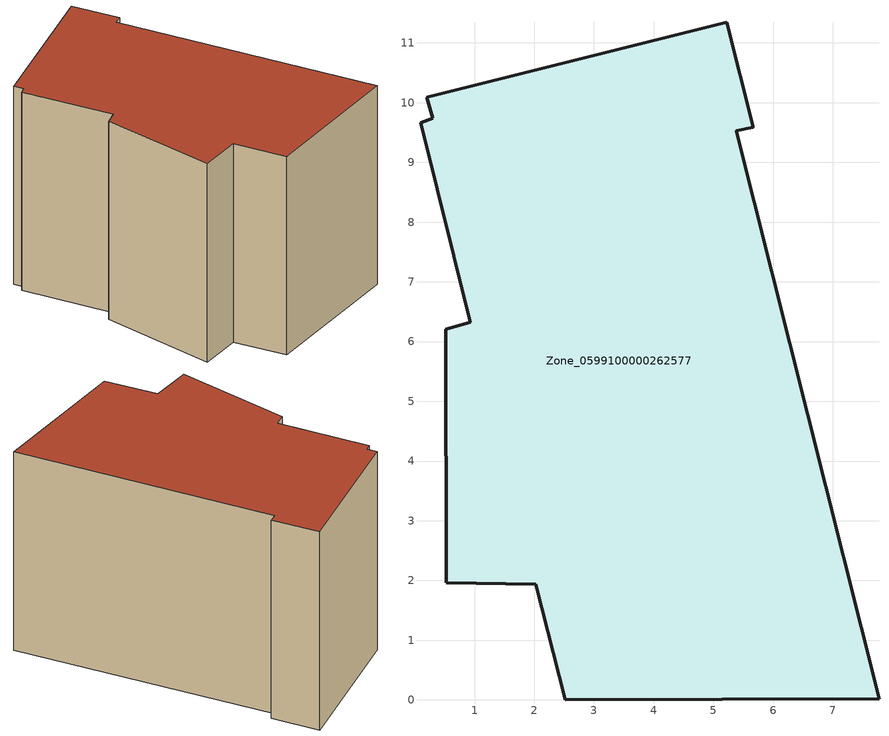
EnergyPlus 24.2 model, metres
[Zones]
Zone_0599100000262577
 floor ground (C_G): 2.02,1.94 0.53,1.96 0.52,6.21 0.93,6.32 0.1,9.66 0.3,9.74 0.2,10.09 5.22,11.35 5.67,9.59 5.38,9.53 7.77,0.02 2.52,0 z0
 wall outside (C_F): 5.38,9.53 5.67,9.59 5.22,11.35 0.2,10.09 0.3,9.74 0.1,9.66 0.93,6.32 0.52,6.21 0.53,1.96 2.02,1.94 2.52,0 7.77,0.02 5.38,9.53 z0:8.45
 roof outside (C_R): 0.2,10.09 0.3,9.74 0.1,9.66 0.93,6.32 0.52,6.21 0.53,1.96 2.02,1.94 2.52,0 7.77,0.02 5.38,9.53 5.67,9.59 5.22,11.35 z8.45
[BUILDING]
Pand.0599100000262577: North Axis=0; Terrain=City; Loads Convergence Tolerance Value=0.04; Temperature Convergence Tolerance Value=0.4; Solar Distribution=FullExterior; Maximum Number of Warmup Days=25; Minimum Number of Warmup Days=1
[Site:Location]
Rotterdam.The.Hague.AP_ZH_NLD Design_Conditions: Latitude=51.96; Longitude=4.45; Time Zone=1; Elevation=-4.5
[SITE:GROUNDTEMPERATURE:BUILDINGSURFACE]
18, 18, 18, 18, 18, 18, 18, 18, 18, 18, 18, 18
[MATERIAL] Thermal Absorptance=0.9; Solar Absorptance=0.7; Visible Absorptance=0.7
Name | Roughness | Thickness | Conductivity | Density | Specific Heat
G.TC.1992-2005 | MediumSmooth | 0.15 | 0.06 | 540 | 1210
F.TC.1992-2005 | Rough | 0.3 | 0.12 | 1920 | 840
R.TC.1992-2005 | MediumRough | 0.2 | 0.08 | 1500 | 1000
[CONSTRUCTION]
C_G: G.TC.1992-2005
C_F: F.TC.1992-2005
C_R: R.TC.1992-2005
[ZONE]
Zone_0599100000262577: Type=1; Multiplier=1; Ceiling Height=Autocalculate; Volume=Autocalculate; Floor Area=autocalculate; Part of Total Floor Area=Yes
[ZONEINFILTRATION:DESIGNFLOWRATE]
Infil_Zone_0599100000262577: Zone or ZoneList or Space or SpaceList=Zone_0599100000262577; Schedule=AlwaysOn; Design Flow Rate Calculation Method=Flow/Area; Flow Rate per Floor Area=0.0015; Constant Term Coefficient=1; Temperature Term Coefficient=0; Velocity Term Coefficient=0; Velocity Squared Term Coefficient=0
[HVACTEMPLATE:ZONE:IDEALLOADSAIRSYSTEM]
Zone_0599100000262577: Maximum Heating Supply Air Temperature=50; Minimum Cooling Supply Air Temperature=13; Maximum Heating Supply Air Humidity Ratio=0.0156; Minimum Cooling Supply Air Humidity Ratio=0.0077; Heating Limit=NoLimit; Cooling Limit=NoLimit; Dehumidification Control Type=ConstantSensibleHeatRatio; Cooling Sensible Heat Ratio=0.7; Dehumidification Setpoint=60; Humidification Control Type=None; Humidification Setpoint=30; Outdoor Air Method=None; Outdoor Air Flow Rate per Person=0.00944; Outdoor Air Flow Rate per Zone Floor Area=0; Outdoor Air Flow Rate per Zone=0; Demand Controlled Ventilation Type=None; Outdoor Air Economizer Type=NoEconomizer; Heat Recovery Type=None; Sensible Heat Recovery Effectiveness=0.7; Latent Heat Recovery Effectiveness=0.65
[ZONECONTROL:THERMOSTAT]
ThermostatControl_Zone_0599100000262577: Zone or ZoneList=Zone_0599100000262577; Control Type Schedule=DualSetpointControlType; Control 1=Thermostat_Zone_0599100000262577; Temperature Difference Between Cutout And Setpoint=0
[THERMOSTATSETPOINT:DUALSETPOINT]
Thermostat_Zone_0599100000262577: Heating Setpoint Temperature Schedule=HeatingSetpoint_Zone_0599100000262577; Cooling Setpoint Temperature Schedule=CoolingSetpoint_Zone_0599100000262577
[SCHEDULE:COMPACT]
HeatingSetpoint_Zone_0599100000262577: Through: 12/31, For: AllDays, Until: 24:00, 21
CoolingSetpoint_Zone_0599100000262577: Through: 12/31, For: AllDays, Until: 24:00, 24
DualSetpointControlType: Through: 12/31, For: AllDays, Until: 24:00, 4
AlwaysOn: Through: 12/31, For: AllDays, Until: 24:00, 1
